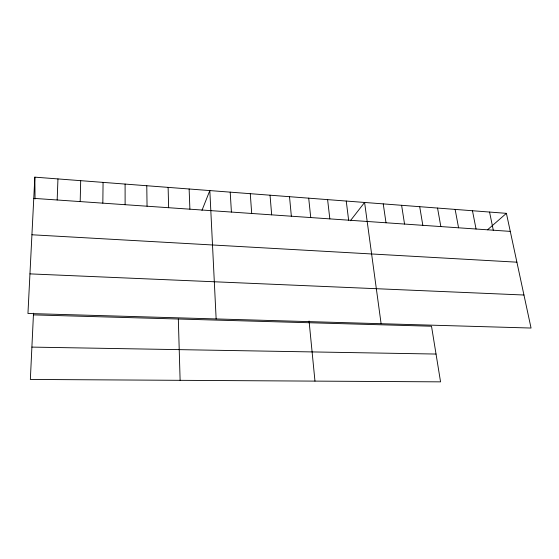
<?xml version="1.0" encoding="UTF-8"?>
<svg xmlns="http://www.w3.org/2000/svg" width="559" height="559" viewBox="0 0 559 559"><rect width="100%" height="100%" fill="white"/><g stroke="black" fill="none" stroke-linecap="round" stroke-linejoin="round"><path stroke-width="0.84" d="M102.835 203.155L103.073 182.388M80.189 201.582L80.692 180.669M57.165 199.989L57.954 178.922M33.505 313.194L30.354 379.442L440.555 381.853L431.513 326.225L33.421 314.885M34.84 177.147L27.95 313.494L531.05 328.042L506.405 213.342L34.84 177.147L35.049 198.962M201.96 210.38L209.828 190.577L216.144 318.937M350.353 220.756L364.594 202.456L381.105 323.703M487.511 229.812L506.405 213.342M31.891 347.104L436.034 354.05M29.948 273.882L523.958 295.019M31.926 234.773L516.9 262.178M33.764 198.368L510.283 231.384M489.558 212.05L493.29 230.21M472.467 210.736L476.051 229.015M455.138 209.408L458.569 227.799M437.55 208.06L440.827 226.57M419.711 206.69L422.821 225.326M401.607 205.3L404.548 224.061M383.236 203.888L386.01 222.775M346.238 201.044L348.641 220.183M327.602 199.619L329.831 218.883M308.701 198.166L310.734 217.556M309.064 321.013L314.969 381.112M289.513 196.691L291.351 216.214M270.039 195.203L271.674 214.852M250.271 193.68L251.697 213.468M230.203 192.142L231.412 212.064M189.131 188.991L189.892 209.185M178.328 319.014L180.117 380.323M168.119 187.377L168.643 207.71M146.779 185.742L147.052 206.215M125.097 184.072L125.118 204.699"/></g></svg>
